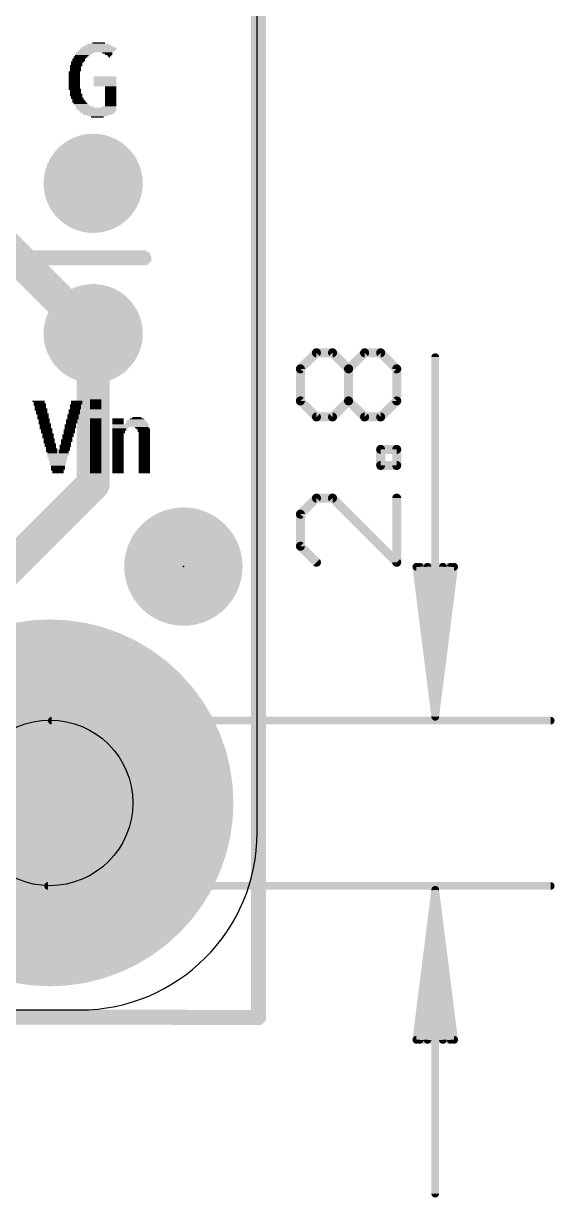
# Model space of a CAD drawing. Extents: x -7.8 to 70, y -5.3 to 37.7.
# Drawn here: x 61.05 to 70.02, y -3.17 to 16.67 of the extents above; entities that cross this region are included whole.
import ezdxf

# ---------------------------------------------------------------- set-up
doc = ezdxf.new("R2010")
doc.units = 0
for name, color, linetype in [('1', 12, 'CONTINUOUS'), ('16', 132, 'CONTINUOUS'), ('17', 110, 'CONTINUOUS'), ('20', 4, 'CONTINUOUS'), ('21', 40, 'CONTINUOUS'), ('23', 53, 'CONTINUOUS'), ('41', 12, 'CONTINUOUS'), ('47', 253, 'CONTINUOUS')]:
    doc.layers.add(name, color=color, linetype=linetype)

# ---------------------------------------------------------------- blocks, each defined once
blk = doc.blocks.new('PIE')
at = {"const_width": 0.5}
blk.add_lwpolyline([(0, -0.25, 1), (0, 0.25, 1), (0, -0.25)], format="xyb", dxfattribs=at)
blk = doc.blocks.new('ROUNDP')
at = {"const_width": 0.5}
blk.add_lwpolyline([(0, -0.25, 1), (0, 0.25, 1), (0, -0.25)], format="xyb", dxfattribs=at)
blk = doc.blocks.new('RECT')
blk.add_solid([(-0.5, -0.5), (0.5, -0.5), (-0.5, 0.5), (0.5, 0.5)])

msp = doc.modelspace()

# ---------------------------------------------------------------- linework, layer by layer
at = {"layer": '1', "const_width": 0.5588}
for points in [[(59.69, 13.97), (62.23, 11.43)], [(62.23, 11.43), (62.23, 8.89)], [(62.23, 8.89), (60.325, 6.985)]]:
    msp.add_lwpolyline(points, dxfattribs=at)
at = {"layer": '1', "const_width": 0.2794}
for points in [[(62.3697, 11.43, 1), (62.0903, 11.43)], [(62.1312, 11.3312, 1), (62.3288, 11.5288)], [(62.3288, 8.7912, 1), (62.1312, 8.9888)], [(62.0903, 8.89, 1), (62.3697, 8.89)]]:
    msp.add_lwpolyline(points, format="xyb", dxfattribs=at)
at = {"layer": '16', "const_width": 0.254}
for points in [[(65.024, -0.127), (65.024, 30.099)], [(65.024, -0.127), (65.024, 30.099)], [(0, 0), (65.024, -0.127)], [(0, 0), (65.024, -0.127)]]:
    msp.add_lwpolyline(points, dxfattribs=at)
at = {"layer": '16', "const_width": 0.127}
for points in [[(65.0239, -0.1905, 1), (65.0241, -0.0635)], [(65.0239, -0.1905, 1), (65.0241, -0.0635)], [(64.9605, -0.127, 1), (65.0875, -0.127)], [(64.9605, -0.127, 1), (65.0875, -0.127)]]:
    msp.add_lwpolyline(points, format="xyb", dxfattribs=at)
at = {"layer": '20'}
for p, q in [((65, 3), (65, 27)), ((3, 0), (62, 0))]:
    msp.add_line(p, q, dxfattribs=at)
msp.add_circle((61.5, 3.5), 1.4, dxfattribs=at)
msp.add_arc((62, 3), 3, 270, 0, dxfattribs=at)
at = {"layer": '23'}
msp.add_point((63.754, 7.493), dxfattribs=at)
at = {"layer": '41'}
for points, const_width in [([(63.754, 8.243, 0.4142), (63.004, 7.493)], 0.5), ([(64.504, 7.493, 0.4142), (63.754, 8.243)], 0.5), ([(63.754, 8.368, 1), (63.754, 8.118)], 0.25), ([(63.754, 8.118, 1), (63.754, 8.368)], 0.25), ([(63.004, 7.493, 0.4142), (63.754, 6.743)], 0.5), ([(63.129, 7.493, 1), (62.879, 7.493)], 0.25), ([(63.754, 6.743, 0.4142), (64.504, 7.493)], 0.5), ([(64.629, 7.493, 1), (64.379, 7.493)], 0.25), ([(62.879, 7.493, 1), (63.129, 7.493)], 0.25), ([(64.379, 7.493, 1), (64.629, 7.493)], 0.25), ([(63.754, 6.868, 1), (63.754, 6.618)], 0.25), ([(63.754, 6.618, 1), (63.754, 6.868)], 0.25), ([(61.5, 1.95, 1), (61.5, 5.05, 1), (61.5, 1.95)], 3.1)]:
    msp.add_lwpolyline(points, format="xyb", dxfattribs=dict(at, const_width=const_width))
at = {"layer": '47'}
for points, const_width in [([(65.7308, 10.8349), (66.002, 11.1061)], 0.1524), ([(66.002, 11.1061), (66.2731, 11.1061)], 0.1524), ([(66.2731, 11.1061), (66.5443, 10.8349)], 0.1524), ([(66.5443, 10.8349), (66.8155, 11.1061)], 0.1524), ([(66.8155, 11.1061), (67.0866, 11.1061)], 0.1524), ([(67.0866, 11.1061), (67.3578, 10.8349)], 0.1524), ([(68.0085, 4.9545), (68.0085, 11.0331)], 0.13), ([(65.7308, 10.2926), (65.7308, 10.8349)], 0.1524), ([(66.5443, 10.2926), (66.5443, 10.8349)], 0.1524), ([(67.3578, 10.8349), (67.3578, 10.2926)], 0.1524), ([(66.002, 10.0214), (65.7308, 10.2926)], 0.1524), ([(66.5443, 10.2926), (66.2731, 10.0214)], 0.1524), ([(66.8155, 10.0214), (66.5443, 10.2926)], 0.1524), ([(67.3578, 10.2926), (67.0866, 10.0214)], 0.1524), ([(66.2731, 10.0214), (66.002, 10.0214)], 0.1524), ([(67.0866, 10.0214), (66.8155, 10.0214)], 0.1524), ([(67.0866, 9.2029), (67.0866, 9.474)], 0.1524), ([(67.0866, 9.474), (67.3578, 9.474)], 0.1524), ([(67.3578, 9.474), (67.3578, 9.2029)], 0.1524), ([(67.3578, 9.2029), (67.0866, 9.2029)], 0.1524), ([(66.002, 8.6504), (65.7308, 8.3792)], 0.1524), ([(66.2731, 8.6504), (66.002, 8.6504)], 0.1524), ([(67.3578, 7.5657), (66.2731, 8.6504)], 0.1524), ([(67.3578, 8.6504), (67.3578, 7.5657)], 0.1524), ([(65.7308, 8.3792), (65.7308, 7.8369)], 0.1524), ([(65.7308, 7.8369), (66.002, 7.5657)], 0.1524), ([(68.0085, 4.9545), (67.6893, 7.4895)], 0.13), ([(67.6893, 7.4895), (68.3277, 7.4895)], 0.13), ([(68.0085, 4.9545), (67.7485, 7.4895)], 0.13), ([(68.0085, 4.9545), (67.8785, 7.4895)], 0.13), ([(68.3277, 7.4895), (68.0085, 4.9545)], 0.13), ([(68.1385, 7.4895), (68.0085, 4.9545)], 0.13), ([(68.2685, 7.4895), (68.0085, 4.9545)], 0.13), ([(61.5315, 4.8895), (69.9585, 4.8895)], 0.13), ([(61.468, 2.0955), (69.9585, 2.0955)], 0.13), ([(68.0085, 2.0305), (67.6893, -0.5045)], 0.13), ([(68.0085, 2.0305), (67.7485, -0.5045)], 0.13), ([(68.0085, 2.0305), (67.8785, -0.5045)], 0.13), ([(68.0085, 2.0305), (68.0085, -3.1045)], 0.13), ([(68.3277, -0.5045), (68.0085, 2.0305)], 0.13), ([(68.1385, -0.5045), (68.0085, 2.0305)], 0.13), ([(68.2685, -0.5045), (68.0085, 2.0305)], 0.13), ([(67.6893, -0.5045), (68.3277, -0.5045)], 0.13)]:
    msp.add_lwpolyline(points, dxfattribs=dict(at, const_width=const_width))
for points, const_width in [([(66.002, 11.1442, 1), (66.002, 11.068)], 0.0762), ([(66.0289, 11.0792, 1), (65.975, 11.133)], 0.0762), ([(66.3001, 11.133, 1), (66.2462, 11.0792)], 0.0762), ([(66.2731, 11.068, 1), (66.2731, 11.1442)], 0.0762), ([(66.8155, 11.1442, 1), (66.8155, 11.068)], 0.0762), ([(66.8424, 11.0792, 1), (66.7885, 11.133)], 0.0762), ([(67.1136, 11.133, 1), (67.0597, 11.0792)], 0.0762), ([(67.0866, 11.068, 1), (67.0866, 11.1442)], 0.0762), ([(68.041, 11.0331, 1), (67.976, 11.0331)], 0.065), ([(65.7689, 10.8349, 1), (65.6927, 10.8349)], 0.0762), ([(65.7039, 10.8619, 1), (65.7578, 10.808)], 0.0762), ([(66.5824, 10.8349, 1), (66.5062, 10.8349)], 0.0762), ([(66.5174, 10.8619, 1), (66.5712, 10.808)], 0.0762), ([(66.5174, 10.808, 1), (66.5712, 10.8619)], 0.0762), ([(67.3959, 10.8349, 1), (67.3197, 10.8349)], 0.0762), ([(67.3309, 10.808, 1), (67.3847, 10.8619)], 0.0762), ([(65.6927, 10.2926, 1), (65.7689, 10.2926)], 0.0762), ([(65.7578, 10.3195, 1), (65.7039, 10.2657)], 0.0762), ([(66.5062, 10.2926, 1), (66.5824, 10.2926)], 0.0762), ([(66.5712, 10.3195, 1), (66.5174, 10.2657)], 0.0762), ([(66.5712, 10.2657, 1), (66.5174, 10.3195)], 0.0762), ([(67.3197, 10.2926, 1), (67.3959, 10.2926)], 0.0762), ([(67.3847, 10.2657, 1), (67.3309, 10.3195)], 0.0762), ([(66.002, 10.0595, 1), (66.002, 9.9833)], 0.0762), ([(65.975, 9.9945, 1), (66.0289, 10.0484)], 0.0762), ([(66.2462, 10.0484, 1), (66.3001, 9.9945)], 0.0762), ([(66.2731, 9.9833, 1), (66.2731, 10.0595)], 0.0762), ([(66.8155, 10.0595, 1), (66.8155, 9.9833)], 0.0762), ([(66.7885, 9.9945, 1), (66.8424, 10.0484)], 0.0762), ([(67.0597, 10.0484, 1), (67.1136, 9.9945)], 0.0762), ([(67.0866, 9.9833, 1), (67.0866, 10.0595)], 0.0762), ([(67.1247, 9.474, 1), (67.0485, 9.474)], 0.0762), ([(67.0866, 9.5121, 1), (67.0866, 9.4359)], 0.0762), ([(67.3959, 9.474, 1), (67.3197, 9.474)], 0.0762), ([(67.3578, 9.4359, 1), (67.3578, 9.5121)], 0.0762), ([(67.0866, 9.241, 1), (67.0866, 9.1648)], 0.0762), ([(67.0485, 9.2029, 1), (67.1247, 9.2029)], 0.0762), ([(67.3197, 9.2029, 1), (67.3959, 9.2029)], 0.0762), ([(67.3578, 9.1648, 1), (67.3578, 9.241)], 0.0762), ([(66.002, 8.6885, 1), (66.002, 8.6123)], 0.0762), ([(66.0289, 8.6234, 1), (65.975, 8.6773)], 0.0762), ([(66.3001, 8.6773, 1), (66.2462, 8.6234)], 0.0762), ([(66.2731, 8.6123, 1), (66.2731, 8.6885)], 0.0762), ([(67.3959, 8.6504, 1), (67.3197, 8.6504)], 0.0762), ([(65.7689, 8.3792, 1), (65.6927, 8.3792)], 0.0762), ([(65.7039, 8.4061, 1), (65.7578, 8.3523)], 0.0762), ([(65.7578, 7.8638, 1), (65.7039, 7.8099)], 0.0762), ([(65.6927, 7.8369, 1), (65.7689, 7.8369)], 0.0762), ([(65.975, 7.5388, 1), (66.0289, 7.5926)], 0.0762), ([(67.3197, 7.5657, 1), (67.3959, 7.5657)], 0.0762), ([(67.3309, 7.5388, 1), (67.3847, 7.5926)], 0.0762), ([(67.7215, 7.4936, 1), (67.657, 7.4854)], 0.065), ([(67.6893, 7.522, 1), (67.6893, 7.457)], 0.065), ([(67.7808, 7.4928, 1), (67.7162, 7.4862)], 0.065), ([(67.911, 7.4912, 1), (67.846, 7.4878)], 0.065), ([(68.171, 7.4878, 1), (68.106, 7.4912)], 0.065), ([(68.3008, 7.4862, 1), (68.2362, 7.4928)], 0.065), ([(68.36, 7.4854, 1), (68.2955, 7.4936)], 0.065), ([(68.3277, 7.457, 1), (68.3277, 7.522)], 0.065), ([(67.9763, 4.9586, 1), (68.0407, 4.9504)], 0.065), ([(67.9762, 4.9578, 1), (68.0408, 4.9512)], 0.065), ([(67.976, 4.9528, 1), (68.041, 4.9562)], 0.065), ([(67.976, 4.9562, 1), (68.041, 4.9528)], 0.065), ([(67.976, 4.9545, 1), (68.041, 4.9545)], 0.065), ([(67.9762, 4.9512, 1), (68.0408, 4.9578)], 0.065), ([(67.9763, 4.9504, 1), (68.0407, 4.9586)], 0.065), ([(61.5315, 4.922, 1), (61.5315, 4.857)], 0.065), ([(69.9585, 4.857, 1), (69.9585, 4.922)], 0.065), ([(61.468, 2.128, 1), (61.468, 2.063)], 0.065), ([(68.041, 2.0305, 1), (67.976, 2.0305)], 0.065), ([(68.0407, 2.0346, 1), (67.9763, 2.0264)], 0.065), ([(68.041, 2.0288, 1), (67.976, 2.0322)], 0.065), ([(68.041, 2.0322, 1), (67.976, 2.0288)], 0.065), ([(68.0408, 2.0338, 1), (67.9762, 2.0272)], 0.065), ([(68.0408, 2.0272, 1), (67.9762, 2.0338)], 0.065), ([(68.0407, 2.0264, 1), (67.9763, 2.0346)], 0.065), ([(69.9585, 2.063, 1), (69.9585, 2.128)], 0.065), ([(67.657, -0.5004, 1), (67.7215, -0.5086)], 0.065), ([(67.6893, -0.472, 1), (67.6893, -0.537)], 0.065), ([(67.7162, -0.5012, 1), (67.7808, -0.5078)], 0.065), ([(67.846, -0.5028, 1), (67.911, -0.5062)], 0.065), ([(68.106, -0.5062, 1), (68.171, -0.5028)], 0.065), ([(68.2362, -0.5078, 1), (68.3008, -0.5012)], 0.065), ([(68.2955, -0.5086, 1), (68.36, -0.5004)], 0.065), ([(68.3277, -0.537, 1), (68.3277, -0.472)], 0.065), ([(67.976, -3.1045, 1), (68.041, -3.1045)], 0.065)]:
    msp.add_lwpolyline(points, format="xyb", dxfattribs=dict(at, const_width=const_width))

# ---------------------------------------------------------------- block references
at = {"layer": '1'}
msp.add_blockref('PIE', (63.754, 7.493), dxfattribs=at)
at = {"layer": '17', "xscale": 1.6764, "yscale": 1.6764, "rotation": 90}
for p in [(62.23, 13.97), (62.23, 13.97), (62.23, 11.43), (62.23, 11.43)]:
    msp.add_blockref('ROUNDP', p, dxfattribs=at)
at = {"layer": '21', "yscale": 0.0212}
for p, xscale in [((62.3122, 16.2765), 0.5291), ((62.3122, 16.2977), 0.4445), ((62.3122, 16.3188), 0.3598), ((62.3228, 16.34), 0.2117), ((61.9841, 16.0649), 0.2117), ((62.0159, 16.1072), 0.2328), ((62.0053, 16.086), 0.2117), ((62.0582, 16.1495), 0.2752), ((62.037, 16.1284), 0.2328), ((62.0899, 16.1707), 0.2963), ((62.2698, 16.1919), 0.6138), ((62.291, 16.213), 0.6138), ((62.3122, 16.2342), 0.6138), ((62.3228, 16.2553), 0.5926), ((62.4709, 16.1707), 0.1693), ((62.4921, 16.1495), 0.127), ((62.5027, 16.1284), 0.0635), ((62.5027, 16.1072), 0.0212), ((61.9312, 15.9379), 0.1905), ((61.9312, 15.9167), 0.1905), ((61.9312, 15.8955), 0.1905), ((61.9312, 15.8744), 0.1905), ((61.9418, 15.959), 0.2117), ((61.9629, 16.0225), 0.2117), ((61.9524, 16.0014), 0.1905), ((61.9524, 15.9802), 0.1905), ((61.9841, 16.0437), 0.2117), ((61.91, 15.8532), 0.1905), ((61.91, 15.832), 0.1905), ((61.91, 15.8109), 0.1905), ((61.91, 15.7897), 0.1905), ((61.91, 15.7685), 0.1905), ((61.91, 15.7474), 0.1905), ((61.91, 15.7262), 0.1905), ((61.91, 15.705), 0.1905), ((61.91, 15.6839), 0.1905), ((62.4286, 15.7685), 0.381), ((62.4286, 15.7474), 0.381), ((62.4286, 15.7262), 0.381), ((62.4286, 15.705), 0.381), ((62.4286, 15.6839), 0.381), ((61.91, 15.6627), 0.1905), ((61.91, 15.6415), 0.1905), ((61.91, 15.6204), 0.1905), ((61.91, 15.5992), 0.1905), ((61.91, 15.578), 0.1905), ((61.9206, 15.5569), 0.2117), ((61.9312, 15.5357), 0.1905), ((61.9312, 15.5145), 0.1905), ((61.9312, 15.4934), 0.1905), ((61.9418, 15.4722), 0.2117), ((62.4286, 15.6627), 0.381), ((62.4286, 15.6415), 0.381), ((62.4286, 15.6204), 0.381), ((62.5238, 15.5992), 0.1905), ((62.5238, 15.578), 0.1905), ((62.5238, 15.5569), 0.1905), ((62.5238, 15.5357), 0.1905), ((62.5238, 15.5145), 0.1905), ((62.5238, 15.4934), 0.1905), ((62.5238, 15.4722), 0.1905), ((61.9418, 15.451), 0.2117), ((61.9524, 15.4299), 0.1905), ((61.9629, 15.4087), 0.2117), ((61.9735, 15.3876), 0.1905), ((61.9841, 15.3664), 0.2117), ((61.9947, 15.3452), 0.2328), ((62.0264, 15.3029), 0.254), ((62.0159, 15.3241), 0.2328), ((62.0476, 15.2817), 0.254), ((62.5238, 15.451), 0.1905), ((62.5238, 15.4299), 0.1905), ((62.5238, 15.4087), 0.1905), ((62.5238, 15.3876), 0.1905), ((62.5238, 15.3664), 0.1905), ((62.5238, 15.3452), 0.1905), ((62.5238, 15.3241), 0.1905), ((62.5238, 15.3029), 0.1905), ((62.5238, 15.2817), 0.1905), ((62.0899, 15.2606), 0.2963), ((62.2804, 15.2394), 0.6773), ((62.291, 15.2182), 0.6561), ((62.3016, 15.1971), 0.635), ((62.3016, 15.1759), 0.5926), ((62.3122, 15.1547), 0.5291), ((62.3016, 15.1336), 0.4656), ((62.3016, 15.1124), 0.3387), ((62.3016, 15.0912), 0.2117), ((62.4921, 15.2606), 0.254), ((58.9997, 12.8053), 8.3393), ((59.0103, 12.7842), 8.3605), ((59.0103, 12.763), 8.3605), ((59.0209, 12.7418), 8.3817), ((59.0209, 12.7207), 8.3817), ((59.0209, 12.6995), 8.3817), ((58.9786, 12.8265), 8.297), ((59.0209, 12.6783), 8.3817), ((59.0209, 12.6572), 8.3817), ((59.0103, 12.636), 8.3605), ((58.9997, 12.6148), 8.3393), ((58.9891, 12.5937), 8.3182), ((62.2698, 10.3078), 0.1905), ((61.3068, 10.2866), 0.2117), ((61.3174, 10.2654), 0.1905), ((61.328, 10.2443), 0.2117), ((61.328, 10.2231), 0.2117), ((61.3385, 10.2019), 0.1905), ((61.3385, 10.1808), 0.1905), ((61.3491, 10.1596), 0.2117), ((61.3491, 10.1384), 0.2117), ((61.3597, 10.1173), 0.1905), ((61.91, 10.1384), 0.1905), ((61.91, 10.1173), 0.1905), ((61.9312, 10.2231), 0.1905), ((61.9312, 10.2019), 0.1905), ((61.9312, 10.1808), 0.1905), ((61.9312, 10.1596), 0.1905), ((61.9524, 10.2866), 0.1905), ((61.9524, 10.2654), 0.1905), ((61.9524, 10.2443), 0.1905), ((62.2698, 10.2866), 0.1905), ((62.2698, 10.2654), 0.1905), ((62.2698, 10.2443), 0.1905), ((62.2698, 10.2231), 0.1905), ((62.2698, 10.2019), 0.1905), ((62.2698, 10.1808), 0.1905), ((62.2698, 10.1596), 0.1905), ((61.3597, 10.0961), 0.1905), ((61.3703, 10.0749), 0.2117), ((61.3809, 10.0538), 0.1905), ((61.3809, 10.0326), 0.1905), ((61.3809, 10.0114), 0.1905), ((61.3915, 9.9903), 0.2117), ((61.402, 9.9691), 0.1905), ((61.402, 9.9479), 0.1905), ((61.402, 9.9268), 0.1905), ((61.8677, 9.9691), 0.1905), ((61.8677, 9.9479), 0.1905), ((61.8677, 9.9268), 0.1905), ((61.8889, 10.0538), 0.1905), ((61.8889, 10.0326), 0.1905), ((61.8889, 10.0114), 0.1905), ((61.8889, 9.9903), 0.1905), ((61.91, 10.0961), 0.1905), ((61.91, 10.0749), 0.1905), ((62.2698, 9.9903), 0.1905), ((62.2698, 9.9691), 0.1905), ((62.2698, 9.9479), 0.1905), ((62.2698, 9.9268), 0.1905), ((62.6508, 9.9903), 0.1905), ((62.6508, 9.9691), 0.1905), ((62.6508, 9.9479), 0.1905), ((62.6508, 9.9268), 0.1905), ((62.9577, 9.9479), 0.3387), ((62.9683, 9.9268), 0.3598), ((62.9577, 9.9691), 0.2963), ((62.9683, 9.9903), 0.2328), ((62.9683, 10.0114), 0.1482), ((61.4126, 9.9056), 0.2117), ((61.4232, 9.8844), 0.1905), ((61.4232, 9.8633), 0.1905), ((61.4232, 9.8421), 0.1905), ((61.4338, 9.8209), 0.2117), ((61.4444, 9.7998), 0.1905), ((61.4444, 9.7786), 0.1905), ((61.4444, 9.7574), 0.1905), ((61.4655, 9.7363), 0.1905), ((61.4655, 9.7151), 0.1905), ((61.8042, 9.7151), 0.1905), ((61.8148, 9.7363), 0.1693), ((61.8254, 9.7998), 0.1905), ((61.8254, 9.7786), 0.1905), ((61.8254, 9.7574), 0.1905), ((61.8465, 9.8844), 0.1905), ((61.8465, 9.8633), 0.1905), ((61.8465, 9.8421), 0.1905), ((61.8359, 9.8209), 0.1693), ((61.8571, 9.9056), 0.1693), ((62.2698, 9.9056), 0.1905), ((62.2698, 9.8844), 0.1905), ((62.2698, 9.8633), 0.1905), ((62.2698, 9.8421), 0.1905), ((62.2698, 9.8209), 0.1905), ((62.2698, 9.7998), 0.1905), ((62.2698, 9.7786), 0.1905), ((62.2698, 9.7574), 0.1905), ((62.2698, 9.7363), 0.1905), ((62.2698, 9.7151), 0.1905), ((62.6508, 9.9056), 0.1905), ((62.6508, 9.7363), 0.1905), ((62.6508, 9.7151), 0.1905), ((62.8625, 9.8844), 0.6138), ((62.8625, 9.8633), 0.6138), ((62.6932, 9.8421), 0.2752), ((62.672, 9.8209), 0.2328), ((62.672, 9.7998), 0.2328), ((62.6614, 9.7786), 0.2117), ((62.6614, 9.7574), 0.2117), ((62.9577, 9.9056), 0.381), ((63.053, 9.8421), 0.2328), ((63.0741, 9.8209), 0.2328), ((63.0847, 9.7998), 0.2117), ((63.0847, 9.7786), 0.2117), ((63.0953, 9.7574), 0.1905), ((63.0953, 9.7363), 0.1905), ((63.0953, 9.7151), 0.1905), ((61.4655, 9.6939), 0.1905), ((61.4655, 9.6728), 0.1905), ((61.4867, 9.6516), 0.1905), ((61.4867, 9.6304), 0.1905), ((61.4867, 9.6093), 0.1905), ((61.4867, 9.5881), 0.1905), ((61.5079, 9.567), 0.1905), ((61.5079, 9.5458), 0.1905), ((61.5079, 9.5246), 0.1905), ((61.7619, 9.5458), 0.1905), ((61.7619, 9.5246), 0.1905), ((61.7724, 9.5881), 0.1693), ((61.7724, 9.567), 0.1693), ((61.783, 9.6304), 0.1905), ((61.783, 9.6093), 0.1905), ((61.7936, 9.6728), 0.1693), ((61.7936, 9.6516), 0.1693), ((61.8042, 9.6939), 0.1905), ((62.2698, 9.6939), 0.1905), ((62.2698, 9.6728), 0.1905), ((62.2698, 9.6516), 0.1905), ((62.2698, 9.6304), 0.1905), ((62.2698, 9.6093), 0.1905), ((62.2698, 9.5881), 0.1905), ((62.2698, 9.567), 0.1905), ((62.2698, 9.5458), 0.1905), ((62.2698, 9.5246), 0.1905), ((62.6508, 9.6939), 0.1905), ((62.6508, 9.6728), 0.1905), ((62.6508, 9.6516), 0.1905), ((62.6508, 9.6304), 0.1905), ((62.6508, 9.6093), 0.1905), ((62.6508, 9.5881), 0.1905), ((62.6508, 9.567), 0.1905), ((62.6508, 9.5458), 0.1905), ((62.6508, 9.5246), 0.1905), ((63.0953, 9.6939), 0.1905), ((63.0953, 9.6728), 0.1905), ((63.0953, 9.6516), 0.1905), ((63.0953, 9.6304), 0.1905), ((63.0953, 9.6093), 0.1905), ((63.0953, 9.5881), 0.1905), ((63.0953, 9.567), 0.1905), ((63.0953, 9.5458), 0.1905), ((63.0953, 9.5246), 0.1905), ((61.5185, 9.5035), 0.1693), ((61.529, 9.4823), 0.1905), ((61.529, 9.4611), 0.1905), ((61.529, 9.44), 0.1905), ((61.5396, 9.4188), 0.1693), ((61.6243, 9.3553), 0.3387), ((61.6349, 9.3976), 0.3598), ((61.6349, 9.3765), 0.3598), ((61.6349, 9.3341), 0.3175), ((61.7407, 9.4611), 0.1905), ((61.7301, 9.44), 0.1693), ((61.7301, 9.4188), 0.1693), ((61.7513, 9.5035), 0.1693), ((61.7513, 9.4823), 0.1693), ((62.2698, 9.5035), 0.1905), ((62.2698, 9.4823), 0.1905), ((62.2698, 9.4611), 0.1905), ((62.2698, 9.44), 0.1905), ((62.2698, 9.4188), 0.1905), ((62.2698, 9.3976), 0.1905), ((62.2698, 9.3765), 0.1905), ((62.2698, 9.3553), 0.1905), ((62.2698, 9.3341), 0.1905), ((62.6508, 9.5035), 0.1905), ((62.6508, 9.4823), 0.1905), ((62.6508, 9.4611), 0.1905), ((62.6508, 9.44), 0.1905), ((62.6508, 9.4188), 0.1905), ((62.6508, 9.3976), 0.1905), ((62.6508, 9.3765), 0.1905), ((62.6508, 9.3553), 0.1905), ((62.6508, 9.3341), 0.1905), ((63.0953, 9.5035), 0.1905), ((63.0953, 9.4823), 0.1905), ((63.0953, 9.4611), 0.1905), ((63.0953, 9.44), 0.1905), ((63.0953, 9.4188), 0.1905), ((63.0953, 9.3976), 0.1905), ((63.0953, 9.3765), 0.1905), ((63.0953, 9.3553), 0.1905), ((63.0953, 9.3341), 0.1905), ((61.6349, 9.313), 0.3175), ((61.6349, 9.2918), 0.3175), ((61.6349, 9.2706), 0.2752), ((61.6349, 9.2495), 0.2752), ((61.6349, 9.2283), 0.2752), ((61.6243, 9.2071), 0.254), ((61.6349, 9.186), 0.2328), ((61.6349, 9.1648), 0.2328), ((61.6349, 9.1436), 0.2328), ((61.6243, 9.1225), 0.2117), ((62.2698, 9.313), 0.1905), ((62.2698, 9.2918), 0.1905), ((62.2698, 9.2706), 0.1905), ((62.2698, 9.2495), 0.1905), ((62.2698, 9.2283), 0.1905), ((62.2698, 9.2071), 0.1905), ((62.2698, 9.186), 0.1905), ((62.2698, 9.1648), 0.1905), ((62.2698, 9.1436), 0.1905), ((62.2698, 9.1225), 0.1905), ((62.6508, 9.313), 0.1905), ((62.6508, 9.2918), 0.1905), ((62.6508, 9.2706), 0.1905), ((62.6508, 9.2495), 0.1905), ((62.6508, 9.2283), 0.1905), ((62.6508, 9.2071), 0.1905), ((62.6508, 9.186), 0.1905), ((62.6508, 9.1648), 0.1905), ((62.6508, 9.1436), 0.1905), ((62.6508, 9.1225), 0.1905), ((63.0953, 9.313), 0.1905), ((63.0953, 9.2918), 0.1905), ((63.0953, 9.2706), 0.1905), ((63.0953, 9.2495), 0.1905), ((63.0953, 9.2283), 0.1905), ((63.0953, 9.2071), 0.1905), ((63.0953, 9.186), 0.1905), ((63.0953, 9.1648), 0.1905), ((63.0953, 9.1436), 0.1905), ((63.0953, 9.1225), 0.1905), ((61.6349, 9.1013), 0.1905), ((61.6349, 9.0801), 0.1905), ((62.2698, 9.1013), 0.1905), ((62.2698, 9.0801), 0.1905), ((62.6508, 9.1013), 0.1905), ((62.6508, 9.0801), 0.1905), ((63.0953, 9.1013), 0.1905), ((63.0953, 9.0801), 0.1905)]:
    msp.add_blockref('RECT', p, dxfattribs=dict(at, xscale=xscale))

doc.saveas('drawing.dxf')
